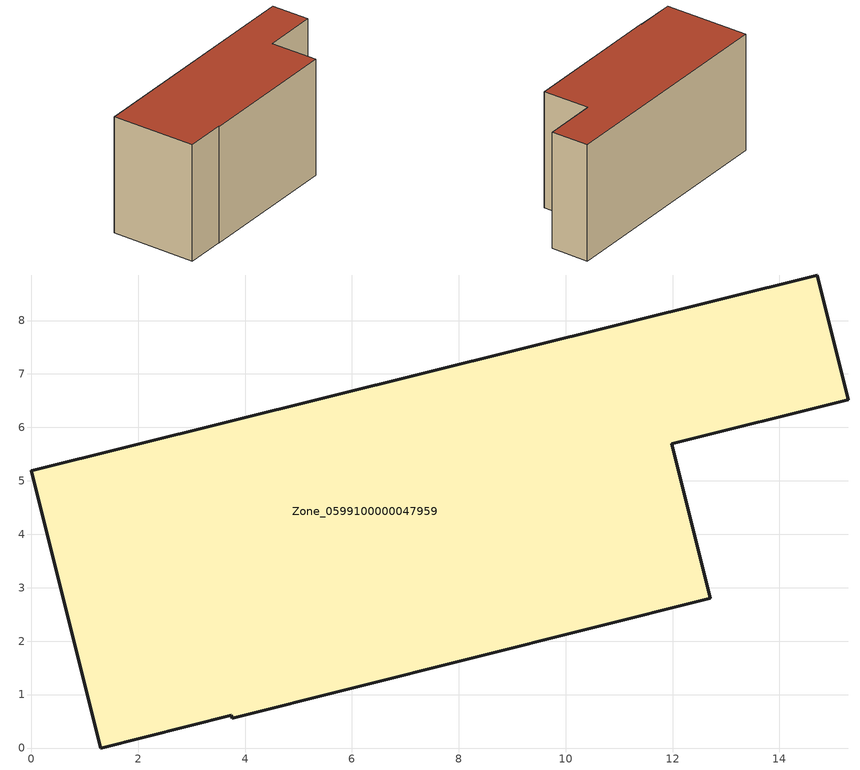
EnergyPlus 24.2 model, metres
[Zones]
Zone_0599100000047959
 floor ground (C_G): 14.7,8.85 15.29,6.51 11.98,5.69 12.71,2.8 3.76,0.56 3.74,0.61 1.3,0 0,5.19 z0
 wall outside (C_F): 15.29,6.51 14.7,8.85 0,5.19 1.3,0 3.74,0.61 3.76,0.56 12.71,2.8 11.98,5.69 15.29,6.51 z0:7.48
 roof outside (C_R): 14.7,8.85 0,5.19 1.3,0 3.74,0.61 3.76,0.56 12.71,2.8 11.98,5.69 15.29,6.51 z7.48
[BUILDING]
Pand.0599100000047959: North Axis=0; Terrain=City; Loads Convergence Tolerance Value=0.04; Temperature Convergence Tolerance Value=0.4; Solar Distribution=FullExterior; Maximum Number of Warmup Days=25; Minimum Number of Warmup Days=1
[Site:Location]
Rotterdam.The.Hague.AP_ZH_NLD Design_Conditions: Latitude=51.96; Longitude=4.45; Time Zone=1; Elevation=-4.5
[SITE:GROUNDTEMPERATURE:BUILDINGSURFACE]
18, 18, 18, 18, 18, 18, 18, 18, 18, 18, 18, 18
[MATERIAL] Thermal Absorptance=0.9; Solar Absorptance=0.7; Visible Absorptance=0.7
Name | Roughness | Thickness | Conductivity | Density | Specific Heat
G.TI.1975-1991 | MediumSmooth | 0.15 | 0.288461 | 540 | 1210
F.TI.1975-1991 | Rough | 0.3 | 0.230769 | 1920 | 840
R.TI.1975-1991 | MediumRough | 0.2 | 0.153846 | 1500 | 1000
[CONSTRUCTION]
C_G: G.TI.1975-1991
C_F: F.TI.1975-1991
C_R: R.TI.1975-1991
[ZONE]
Zone_0599100000047959: Type=1; Multiplier=1; Ceiling Height=Autocalculate; Volume=Autocalculate; Floor Area=autocalculate; Part of Total Floor Area=Yes
[ZONEINFILTRATION:DESIGNFLOWRATE]
Infil_Zone_0599100000047959: Zone or ZoneList or Space or SpaceList=Zone_0599100000047959; Schedule=AlwaysOn; Design Flow Rate Calculation Method=Flow/Area; Flow Rate per Floor Area=0.003; Constant Term Coefficient=1; Temperature Term Coefficient=0; Velocity Term Coefficient=0; Velocity Squared Term Coefficient=0
[HVACTEMPLATE:ZONE:IDEALLOADSAIRSYSTEM]
Zone_0599100000047959: Maximum Heating Supply Air Temperature=50; Minimum Cooling Supply Air Temperature=13; Maximum Heating Supply Air Humidity Ratio=0.0156; Minimum Cooling Supply Air Humidity Ratio=0.0077; Heating Limit=NoLimit; Cooling Limit=NoLimit; Dehumidification Control Type=ConstantSensibleHeatRatio; Cooling Sensible Heat Ratio=0.7; Dehumidification Setpoint=60; Humidification Control Type=None; Humidification Setpoint=30; Outdoor Air Method=None; Outdoor Air Flow Rate per Person=0.00944; Outdoor Air Flow Rate per Zone Floor Area=0; Outdoor Air Flow Rate per Zone=0; Demand Controlled Ventilation Type=None; Outdoor Air Economizer Type=NoEconomizer; Heat Recovery Type=None; Sensible Heat Recovery Effectiveness=0.7; Latent Heat Recovery Effectiveness=0.65
[ZONECONTROL:THERMOSTAT]
ThermostatControl_Zone_0599100000047959: Zone or ZoneList=Zone_0599100000047959; Control Type Schedule=DualSetpointControlType; Control 1=Thermostat_Zone_0599100000047959; Temperature Difference Between Cutout And Setpoint=0
[THERMOSTATSETPOINT:DUALSETPOINT]
Thermostat_Zone_0599100000047959: Heating Setpoint Temperature Schedule=HeatingSetpoint_Zone_0599100000047959; Cooling Setpoint Temperature Schedule=CoolingSetpoint_Zone_0599100000047959
[SCHEDULE:COMPACT]
HeatingSetpoint_Zone_0599100000047959: Through: 12/31, For: AllDays, Until: 24:00, 21
CoolingSetpoint_Zone_0599100000047959: Through: 12/31, For: AllDays, Until: 24:00, 24
DualSetpointControlType: Through: 12/31, For: AllDays, Until: 24:00, 4
AlwaysOn: Through: 12/31, For: AllDays, Until: 24:00, 1
